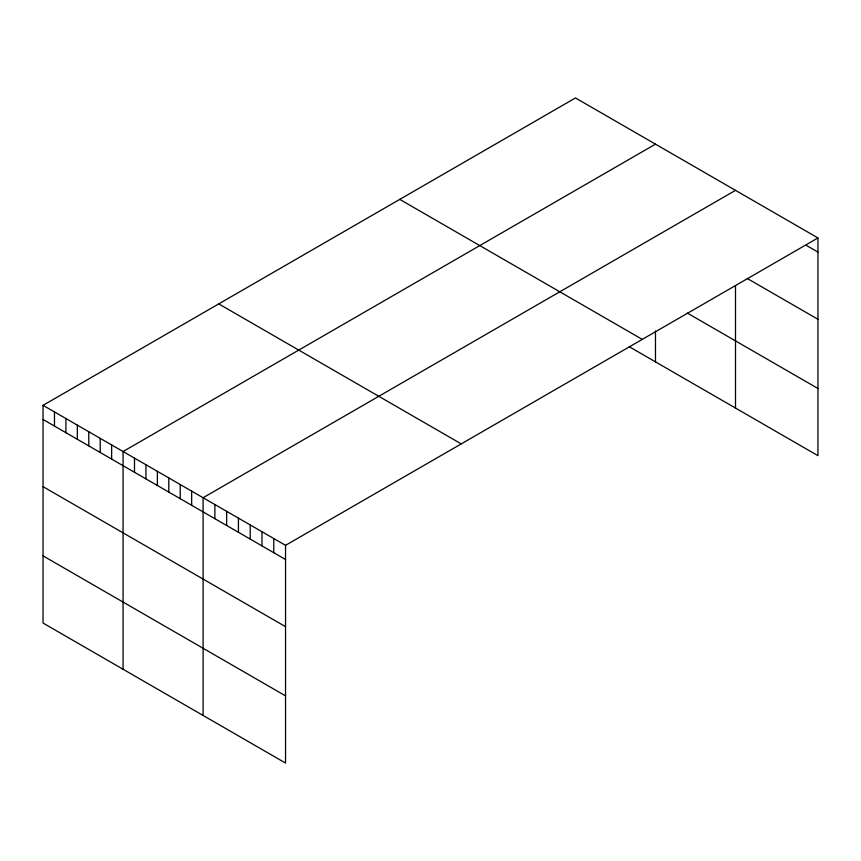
<?xml version="1.0" encoding="UTF-8"?>
<svg xmlns="http://www.w3.org/2000/svg" width="861" height="861" viewBox="0 0 861 861"><rect width="100%" height="100%" fill="white"/><g stroke="black" fill="none" stroke-linecap="round" stroke-linejoin="round"><path stroke-width="1.29" d="M43.05 405.337L285.54 545.336L285.54 763.05L43.05 623.052L43.05 405.337L575.46 97.95L817.95 237.948L817.95 455.663L629.187 346.682M655.479 144.153L123.069 451.53L123.069 669.245M735.498 190.346L203.099 497.733L203.099 715.448M285.54 545.336L817.95 237.948M806.176 245.31L817.95 252.101M747.283 278.48L817.95 319.28M687.487 313.167L817.95 388.494M399.762 199.386L642.252 339.385M218.748 303.901L461.238 443.899M43.05 419.49L285.54 559.489M43.05 486.659L285.54 626.668M43.05 555.872L285.54 695.871M735.498 285.518L735.498 408.071M655.479 330.968L655.479 361.868M273.766 538.534L273.766 552.687M261.981 531.732L261.981 545.885M250.207 524.93L250.207 539.094M238.432 518.139L238.432 532.292M226.647 511.337L226.647 525.49M214.873 504.535L214.873 518.688M191.659 491.136L191.659 505.289M180.229 484.539L180.229 498.691M168.799 477.93L168.799 492.083M157.369 471.333L157.369 485.486M145.939 464.736L145.939 478.888M134.499 458.138L134.499 472.291M111.639 444.933L111.639 459.085M100.21 438.335L100.21 452.488M88.78 431.738L88.78 445.89M77.35 425.13L77.35 439.282M65.91 418.532L65.91 432.685M54.48 411.935L54.48 426.087"/></g></svg>
